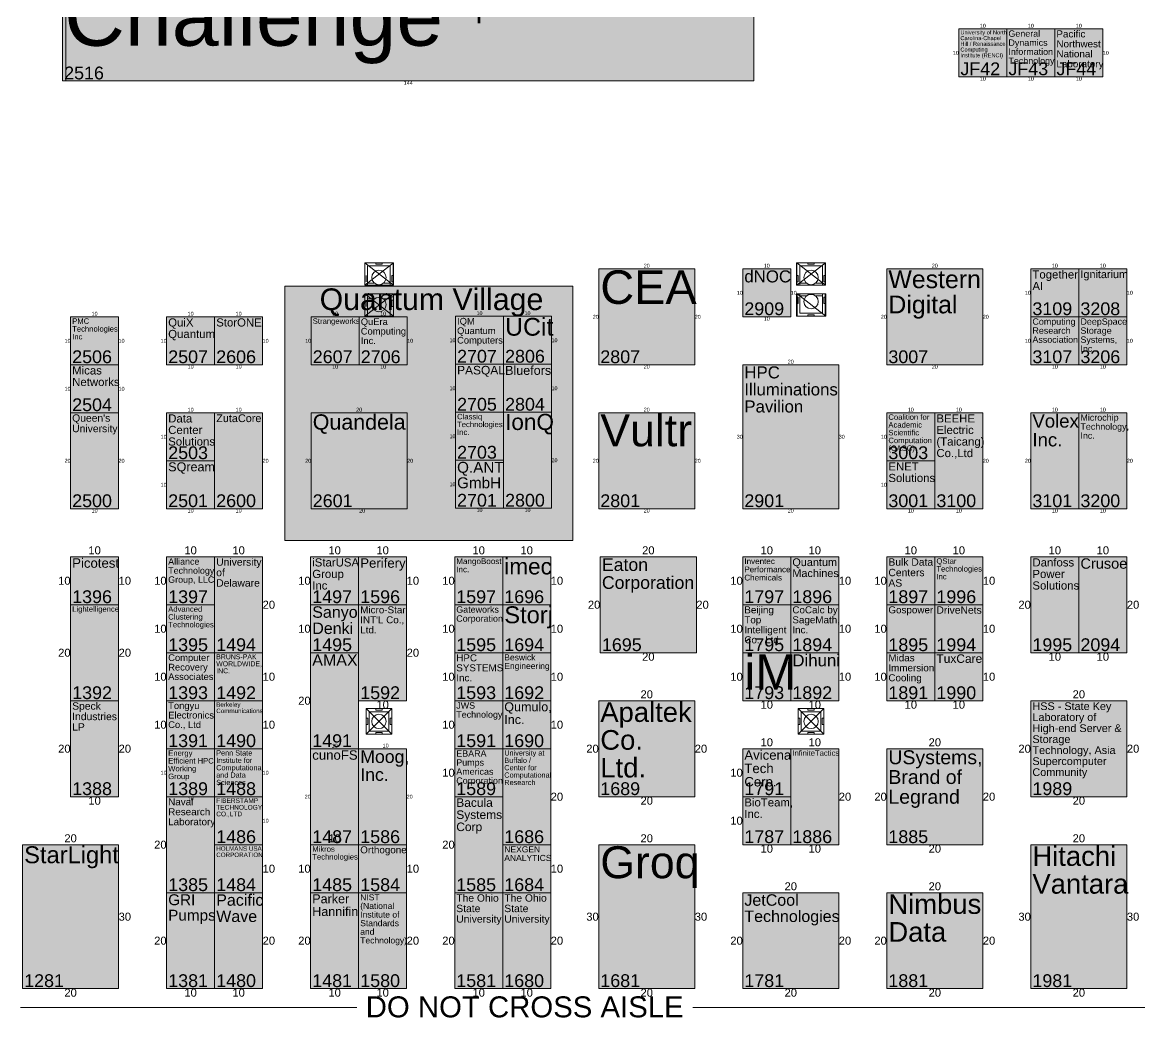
# Model space of a CAD drawing. Header units: inches. Extents: x 938 to 12482, y -17198 to -3672.
# Drawn here: x 6909 to 9701, y -10777 to -8288 of the extents above; entities that cross this region are included whole.
import ezdxf
from ezdxf.enums import TextEntityAlignment as Align

# ---------------------------------------------------------------- set-up
doc = ezdxf.new("R2010")
doc.units = ezdxf.units.IN
doc.header["$MEASUREMENT"] = 0
for name, color, linetype, true_color in [('Aisle do not cross', 7, 'Continuous', 0xffffff), ('Areas', 7, 'Continuous', 0xffffff), ('BOOTH_DIMENSION', 7, 'Continuous', 0x000000), ('BOOTH_NUMBER', 7, 'Continuous', 0x000000), ('BOOTHLAYER', 7, 'Continuous', 0x000000), ('Columns', 7, 'Continuous', 0xffffff), ('COMPANY_NAME', 7, 'Continuous', 0x000000), ('DRAWINGLAYER', 7, 'Continuous', 0xffffff), ('HIGHLIGHT_SCHEME', 7, 'Continuous', 0x000000)]:
    doc.layers.add(name, color=color, linetype=linetype, true_color=true_color)
doc.styles.add('Arial', font='Arial.ttf')

msp = doc.modelspace()

# ---------------------------------------------------------------- hatches: boundary and pattern name
at = {"layer": 'DRAWINGLAYER', "lineweight": 5, "true_color": 0x7ec471, "transparency": 33554687}
h = msp.add_hatch(color=83, dxfattribs=at)
h.dxf.hatch_style = 1
h.paths.add_polyline_path([(7564.2, -8948), (8284.2, -8948), (8284.2, -9584), (7564.2, -9584)])
h.dxf.unprotected_set("ltscale", 0)
at = {"layer": 'HIGHLIGHT_SCHEME', "true_color": 0x48beb7, "transparency": 33554687}
for points in [[(7009, -7979), (8737, -7979), (8737, -8435), (7009, -8435)], [(9249.1, -8304.5), (9369.1, -8304.5), (9369.1, -8424.5), (9249.1, -8424.5)], [(9369.1, -8304.5), (9489.1, -8304.5), (9489.1, -8424.5), (9369.1, -8424.5)], [(9489.1, -8304.5), (9609.1, -8304.5), (9609.1, -8424.5), (9489.1, -8424.5)], [(8349.1, -8904.5), (8589.1, -8904.5), (8589.1, -9144.5), (8349.1, -9144.5)], [(9069.1, -8904.5), (9309.1, -8904.5), (9309.1, -9144.5), (9069.1, -9144.5)], [(9429.1, -8904.5), (9429.1, -9024.5), (9549.1, -9024.5), (9549.1, -8904.5)], [(9549.1, -8904.5), (9549.1, -9024.5), (9669.1, -9024.5), (9669.1, -8904.5)], [(7029.1, -9024.5), (7149.1, -9024.5), (7149.1, -9144.5), (7029.1, -9144.5)], [(7269.1, -9024.5), (7269.1, -9144.5), (7389.1, -9144.5), (7389.1, -9024.5)], [(7389.1, -9024.5), (7389.1, -9144.5), (7509.1, -9144.5), (7509.1, -9024.5)], [(7630.4, -9024.5), (7750.4, -9024.5), (7750.4, -9144.5), (7630.4, -9144.5)], [(7750.4, -9024.5), (7870.4, -9024.5), (7870.4, -9144.5), (7750.4, -9144.5)], [(7991.1, -9023.3), (8111.1, -9023.3), (8111.1, -9143.3), (7991.1, -9143.3)], [(8111.1, -9023.3), (8231.1, -9023.3), (8231.1, -9143.3), (8111.1, -9143.3)], [(9429.1, -9024.5), (9429.1, -9144.5), (9549.1, -9144.5), (9549.1, -9024.5)], [(9549.1, -9024.5), (9549.1, -9144.5), (9669.1, -9144.5), (9669.1, -9024.5)], [(7029.1, -9144.5), (7149.1, -9144.5), (7149.1, -9264.5), (7029.1, -9264.5)], [(7991.1, -9143.3), (8111.1, -9143.3), (8111.1, -9263.3), (7991.1, -9263.3)], [(8111.1, -9143.3), (8231.1, -9143.3), (8231.1, -9263.3), (8111.1, -9263.3)], [(8709.1, -9144.5), (8949.1, -9144.5), (8949.1, -9504.5), (8709.1, -9504.5)], [(7029.1, -9264.5), (7149.1, -9264.5), (7149.1, -9504.5), (7029.1, -9504.5)], [(7269.1, -9264.5), (7269.1, -9384.5), (7389.1, -9384.5), (7389.1, -9264.5)], [(7389.1, -9264.5), (7509.1, -9264.5), (7509.1, -9504.5), (7389.1, -9504.5)], [(7630.4, -9264.5), (7870.4, -9264.5), (7870.4, -9504.5), (7630.4, -9504.5)], [(7991.1, -9263.3), (8111.1, -9263.3), (8111.1, -9383.3), (7991.1, -9383.3)], [(8111.1, -9263.3), (8231.1, -9263.3), (8231.1, -9503.3), (8111.1, -9503.3)], [(8349.1, -9264.5), (8589.1, -9264.5), (8589.1, -9504.5), (8349.1, -9504.5)], [(9069.1, -9264.5), (9189.1, -9264.5), (9189.1, -9384.5), (9069.1, -9384.5)], [(9189.1, -9264.5), (9309.1, -9264.5), (9309.1, -9504.5), (9189.1, -9504.5)], [(9429.1, -9264.5), (9429.1, -9504.5), (9549.1, -9504.5), (9549.1, -9264.5)], [(9549.1, -9264.5), (9669.1, -9264.5), (9669.1, -9504.5), (9549.1, -9504.5)], [(7269.1, -9384.5), (7269.1, -9504.5), (7389.1, -9504.5), (7389.1, -9384.5)], [(7991.1, -9383.3), (8111.1, -9383.3), (8111.1, -9503.3), (7991.1, -9503.3)], [(9069.1, -9384.5), (9189.1, -9384.5), (9189.1, -9504.5), (9069.1, -9504.5)], [(7029.1, -9624.5), (7149.1, -9624.5), (7149.1, -9744.5), (7029.1, -9744.5)], [(7269.1, -9624.5), (7389.1, -9624.5), (7389.1, -9744.5), (7269.1, -9744.5)], [(7389.1, -9624.5), (7509.1, -9624.5), (7509.1, -9864.5), (7389.1, -9864.5)], [(7629.1, -9624.5), (7749.1, -9624.5), (7749.1, -9744.5), (7629.1, -9744.5)], [(7749.1, -9624.5), (7869.1, -9624.5), (7869.1, -9744.5), (7749.1, -9744.5)], [(7989.1, -9624.5), (8109.1, -9624.5), (8109.1, -9744.5), (7989.1, -9744.5)], [(8109.1, -9624.5), (8229.1, -9624.5), (8229.1, -9744.5), (8109.1, -9744.5)], [(8353.1, -9624.5), (8593.1, -9624.5), (8593.1, -9864.5), (8353.1, -9864.5)], [(8709.1, -9624.5), (8829.1, -9624.5), (8829.1, -9744.5), (8709.1, -9744.5)], [(8829.1, -9624.5), (8949.1, -9624.5), (8949.1, -9744.5), (8829.1, -9744.5)], [(9069.1, -9624.5), (9189.1, -9624.5), (9189.1, -9744.5), (9069.1, -9744.5)], [(9189.1, -9624.5), (9309.1, -9624.5), (9309.1, -9744.5), (9189.1, -9744.5)], [(9429.1, -9624.5), (9429.1, -9864.5), (9549.1, -9864.5), (9549.1, -9624.5)], [(9549.1, -9624.5), (9549.1, -9864.5), (9669.1, -9864.5), (9669.1, -9624.5)], [(7029.1, -9744.5), (7149.1, -9744.5), (7149.1, -9984.5), (7029.1, -9984.5)], [(7269.1, -9744.5), (7389.1, -9744.5), (7389.1, -9864.5), (7269.1, -9864.5)], [(7629.1, -9744.5), (7749.1, -9744.5), (7749.1, -9864.5), (7629.1, -9864.5)], [(7749.1, -9744.5), (7869.1, -9744.5), (7869.1, -9984.5), (7749.1, -9984.5)], [(7989.1, -9744.5), (8109.1, -9744.5), (8109.1, -9864.5), (7989.1, -9864.5)], [(8109.1, -9744.5), (8229.1, -9744.5), (8229.1, -9864.5), (8109.1, -9864.5)], [(8709.1, -9744.5), (8829.1, -9744.5), (8829.1, -9864.5), (8709.1, -9864.5)], [(8829.1, -9744.5), (8949.1, -9744.5), (8949.1, -9864.5), (8829.1, -9864.5)], [(9069.1, -9744.5), (9189.1, -9744.5), (9189.1, -9864.5), (9069.1, -9864.5)], [(9189.1, -9744.5), (9309.1, -9744.5), (9309.1, -9864.5), (9189.1, -9864.5)], [(7269.1, -9864.5), (7389.1, -9864.5), (7389.1, -9984.5), (7269.1, -9984.5)], [(7389.1, -9864.5), (7509.1, -9864.5), (7509.1, -9984.5), (7389.1, -9984.5)], [(7629.1, -9864.5), (7749.1, -9864.5), (7749.1, -10104.5), (7629.1, -10104.5)], [(7989.1, -9864.5), (8109.1, -9864.5), (8109.1, -9984.5), (7989.1, -9984.5)], [(8109.1, -9864.5), (8229.1, -9864.5), (8229.1, -9984.5), (8109.1, -9984.5)], [(8709.1, -9864.5), (8829.1, -9864.5), (8829.1, -9984.5), (8709.1, -9984.5)], [(8829.1, -9864.5), (8949.1, -9864.5), (8949.1, -9984.5), (8829.1, -9984.5)], [(9069.1, -9864.5), (9189.1, -9864.5), (9189.1, -9984.5), (9069.1, -9984.5)], [(9189.1, -9864.5), (9309.1, -9864.5), (9309.1, -9984.5), (9189.1, -9984.5)], [(7029.1, -9984.5), (7149.1, -9984.5), (7149.1, -10224.5), (7029.1, -10224.5)], [(7269.1, -9984.5), (7389.1, -9984.5), (7389.1, -10104.5), (7269.1, -10104.5)], [(7389.1, -9984.5), (7509.1, -9984.5), (7509.1, -10104.5), (7389.1, -10104.5)], [(7989.1, -9984.5), (8109.1, -9984.5), (8109.1, -10104.5), (7989.1, -10104.5)], [(8109.1, -9984.5), (8229.1, -9984.5), (8229.1, -10104.5), (8109.1, -10104.5)], [(8349.1, -9984.5), (8589.1, -9984.5), (8589.1, -10224.5), (8349.1, -10224.5)], [(9429.1, -9984.5), (9669.1, -9984.5), (9669.1, -10224.5), (9429.1, -10224.5)], [(7269.1, -10104.5), (7389.1, -10104.5), (7389.1, -10224.5), (7269.1, -10224.5)], [(7389.1, -10104.5), (7509.1, -10104.5), (7509.1, -10224.5), (7389.1, -10224.5)], [(7629.1, -10104.5), (7749.1, -10104.5), (7749.1, -10344.5), (7629.1, -10344.5)], [(7749.1, -10104.5), (7869.1, -10104.5), (7869.1, -10344.5), (7749.1, -10344.5)], [(7989.1, -10104.5), (8109.1, -10104.5), (8109.1, -10224.5), (7989.1, -10224.5)], [(8109.1, -10104.5), (8229.1, -10104.5), (8229.1, -10344.5), (8109.1, -10344.5)], [(8709.1, -10104.5), (8829.1, -10104.5), (8829.1, -10224.5), (8709.1, -10224.5)], [(8829.1, -10104.5), (8949.1, -10104.5), (8949.1, -10344.5), (8829.1, -10344.5)], [(9069.1, -10104.5), (9069.1, -10344.5), (9309.1, -10344.5), (9309.1, -10104.5)], [(7269.1, -10224.5), (7389.1, -10224.5), (7389.1, -10464.5), (7269.1, -10464.5)], [(7389.1, -10224.5), (7509.1, -10224.5), (7509.1, -10344.5), (7389.1, -10344.5)], [(7989.1, -10224.5), (8109.1, -10224.5), (8109.1, -10464.5), (7989.1, -10464.5)], [(8709.1, -10224.5), (8829.1, -10224.5), (8829.1, -10344.5), (8709.1, -10344.5)], [(6909.1, -10344.5), (7149.1, -10344.5), (7149.1, -10704.5), (6909.1, -10704.5)], [(7389.1, -10344.5), (7509.1, -10344.5), (7509.1, -10464.5), (7389.1, -10464.5)], [(7629.1, -10344.5), (7749.1, -10344.5), (7749.1, -10464.5), (7629.1, -10464.5)], [(7749.1, -10344.5), (7869.1, -10344.5), (7869.1, -10464.5), (7749.1, -10464.5)], [(8109.1, -10344.5), (8229.1, -10344.5), (8229.1, -10464.5), (8109.1, -10464.5)], [(8349.1, -10344.5), (8589.1, -10344.5), (8589.1, -10704.5), (8349.1, -10704.5)], [(9429.1, -10344.5), (9669.1, -10344.5), (9669.1, -10704.5), (9429.1, -10704.5)], [(7269.1, -10464.5), (7389.1, -10464.5), (7389.1, -10704.5), (7269.1, -10704.5)], [(7389.1, -10464.5), (7509.1, -10464.5), (7509.1, -10704.5), (7389.1, -10704.5)], [(7629.1, -10464.5), (7749.1, -10464.5), (7749.1, -10704.5), (7629.1, -10704.5)], [(7749.1, -10464.5), (7869.1, -10464.5), (7869.1, -10704.5), (7749.1, -10704.5)], [(7989.1, -10464.5), (8109.1, -10464.5), (8109.1, -10704.5), (7989.1, -10704.5)], [(8109.1, -10464.5), (8229.1, -10464.5), (8229.1, -10704.5), (8109.1, -10704.5)], [(8709.1, -10464.5), (8949.1, -10464.5), (8949.1, -10704.5), (8709.1, -10704.5)], [(9069.1, -10464.5), (9069.1, -10704.5), (9309.1, -10704.5), (9309.1, -10464.5)]]:
    msp.add_hatch(color=123, dxfattribs=at).paths.add_polyline_path(points, flags=0)
at = {"layer": 'HIGHLIGHT_SCHEME', "true_color": 0xf9c981, "transparency": 33554687}
msp.add_hatch(color=31, dxfattribs=at).paths.add_polyline_path([(8709.1, -8904.5), (8829.1, -8904.5), (8829.1, -9024.5), (8709.1, -9024.5)], flags=0)

# ---------------------------------------------------------------- linework, layer by layer
at = {"layer": 'Aisle do not cross', "color": 1, "lineweight": 5, "transparency": 33554687}
for points in [[(6904.1, -10751.9), (7744.6, -10751.9)], [(8584.2, -10751.9), (10573.2, -10751.9)]]:
    msp.add_lwpolyline(points, dxfattribs=at).dxf.unprotected_set("ltscale", 0)
at = {"layer": 'Areas', "color": 30, "lineweight": 5, "transparency": 33554687}
msp.add_lwpolyline([(7017, -8435), (8737, -8435), (8737, -8017.7), (7017, -8017.7), (7017, -8435)], dxfattribs=at).dxf.unprotected_set("ltscale", 0)
at = {"layer": 'BOOTHLAYER', "color": 7, "lineweight": 5}
for points in [[(7009, -7979), (8737, -7979), (8737, -8435), (7009, -8435)], [(9249.1, -8304.5), (9369.1, -8304.5), (9369.1, -8424.5), (9249.1, -8424.5)], [(9369.1, -8304.5), (9489.1, -8304.5), (9489.1, -8424.5), (9369.1, -8424.5)], [(9489.1, -8304.5), (9609.1, -8304.5), (9609.1, -8424.5), (9489.1, -8424.5)], [(8349.1, -8904.5), (8589.1, -8904.5), (8589.1, -9144.5), (8349.1, -9144.5)], [(8709.1, -8904.5), (8829.1, -8904.5), (8829.1, -9024.5), (8709.1, -9024.5)], [(9069.1, -8904.5), (9309.1, -8904.5), (9309.1, -9144.5), (9069.1, -9144.5)], [(9429.1, -8904.5), (9429.1, -9024.5), (9549.1, -9024.5), (9549.1, -8904.5)], [(9549.1, -8904.5), (9549.1, -9024.5), (9669.1, -9024.5), (9669.1, -8904.5)], [(7029.1, -9024.5), (7149.1, -9024.5), (7149.1, -9144.5), (7029.1, -9144.5)], [(7269.1, -9024.5), (7269.1, -9144.5), (7389.1, -9144.5), (7389.1, -9024.5)], [(7389.1, -9024.5), (7389.1, -9144.5), (7509.1, -9144.5), (7509.1, -9024.5)], [(7630.4, -9024.5), (7750.4, -9024.5), (7750.4, -9144.5), (7630.4, -9144.5)], [(7750.4, -9024.5), (7870.4, -9024.5), (7870.4, -9144.5), (7750.4, -9144.5)], [(7991.1, -9023.3), (8111.1, -9023.3), (8111.1, -9143.3), (7991.1, -9143.3)], [(8111.1, -9023.3), (8231.1, -9023.3), (8231.1, -9143.3), (8111.1, -9143.3)], [(9429.1, -9024.5), (9429.1, -9144.5), (9549.1, -9144.5), (9549.1, -9024.5)], [(9549.1, -9024.5), (9549.1, -9144.5), (9669.1, -9144.5), (9669.1, -9024.5)], [(7029.1, -9144.5), (7149.1, -9144.5), (7149.1, -9264.5), (7029.1, -9264.5)], [(7991.1, -9143.3), (8111.1, -9143.3), (8111.1, -9263.3), (7991.1, -9263.3)], [(8111.1, -9143.3), (8231.1, -9143.3), (8231.1, -9263.3), (8111.1, -9263.3)], [(8709.1, -9144.5), (8949.1, -9144.5), (8949.1, -9504.5), (8709.1, -9504.5)], [(7029.1, -9264.5), (7149.1, -9264.5), (7149.1, -9504.5), (7029.1, -9504.5)], [(7269.1, -9264.5), (7269.1, -9384.5), (7389.1, -9384.5), (7389.1, -9264.5)], [(7389.1, -9264.5), (7509.1, -9264.5), (7509.1, -9504.5), (7389.1, -9504.5)], [(7630.4, -9264.5), (7870.4, -9264.5), (7870.4, -9504.5), (7630.4, -9504.5)], [(7991.1, -9263.3), (8111.1, -9263.3), (8111.1, -9383.3), (7991.1, -9383.3)], [(8111.1, -9263.3), (8231.1, -9263.3), (8231.1, -9503.3), (8111.1, -9503.3)], [(8349.1, -9264.5), (8589.1, -9264.5), (8589.1, -9504.5), (8349.1, -9504.5)], [(9069.1, -9264.5), (9189.1, -9264.5), (9189.1, -9384.5), (9069.1, -9384.5)], [(9189.1, -9264.5), (9309.1, -9264.5), (9309.1, -9504.5), (9189.1, -9504.5)], [(9429.1, -9264.5), (9429.1, -9504.5), (9549.1, -9504.5), (9549.1, -9264.5)], [(9549.1, -9264.5), (9669.1, -9264.5), (9669.1, -9504.5), (9549.1, -9504.5)], [(7269.1, -9384.5), (7269.1, -9504.5), (7389.1, -9504.5), (7389.1, -9384.5)], [(7991.1, -9383.3), (8111.1, -9383.3), (8111.1, -9503.3), (7991.1, -9503.3)], [(9069.1, -9384.5), (9189.1, -9384.5), (9189.1, -9504.5), (9069.1, -9504.5)], [(7029.1, -9624.5), (7149.1, -9624.5), (7149.1, -9744.5), (7029.1, -9744.5)], [(7269.1, -9624.5), (7389.1, -9624.5), (7389.1, -9744.5), (7269.1, -9744.5)], [(7389.1, -9624.5), (7509.1, -9624.5), (7509.1, -9864.5), (7389.1, -9864.5)], [(7629.1, -9624.5), (7749.1, -9624.5), (7749.1, -9744.5), (7629.1, -9744.5)], [(7749.1, -9624.5), (7869.1, -9624.5), (7869.1, -9744.5), (7749.1, -9744.5)], [(7989.1, -9624.5), (8109.1, -9624.5), (8109.1, -9744.5), (7989.1, -9744.5)], [(8109.1, -9624.5), (8229.1, -9624.5), (8229.1, -9744.5), (8109.1, -9744.5)], [(8353.1, -9624.5), (8593.1, -9624.5), (8593.1, -9864.5), (8353.1, -9864.5)], [(8709.1, -9624.5), (8829.1, -9624.5), (8829.1, -9744.5), (8709.1, -9744.5)], [(8829.1, -9624.5), (8949.1, -9624.5), (8949.1, -9744.5), (8829.1, -9744.5)], [(9069.1, -9624.5), (9189.1, -9624.5), (9189.1, -9744.5), (9069.1, -9744.5)], [(9189.1, -9624.5), (9309.1, -9624.5), (9309.1, -9744.5), (9189.1, -9744.5)], [(9429.1, -9624.5), (9429.1, -9864.5), (9549.1, -9864.5), (9549.1, -9624.5)], [(9549.1, -9624.5), (9549.1, -9864.5), (9669.1, -9864.5), (9669.1, -9624.5)], [(7029.1, -9744.5), (7149.1, -9744.5), (7149.1, -9984.5), (7029.1, -9984.5)], [(7269.1, -9744.5), (7389.1, -9744.5), (7389.1, -9864.5), (7269.1, -9864.5)], [(7629.1, -9744.5), (7749.1, -9744.5), (7749.1, -9864.5), (7629.1, -9864.5)], [(7749.1, -9744.5), (7869.1, -9744.5), (7869.1, -9984.5), (7749.1, -9984.5)], [(7989.1, -9744.5), (8109.1, -9744.5), (8109.1, -9864.5), (7989.1, -9864.5)], [(8109.1, -9744.5), (8229.1, -9744.5), (8229.1, -9864.5), (8109.1, -9864.5)], [(8709.1, -9744.5), (8829.1, -9744.5), (8829.1, -9864.5), (8709.1, -9864.5)], [(8829.1, -9744.5), (8949.1, -9744.5), (8949.1, -9864.5), (8829.1, -9864.5)], [(9069.1, -9744.5), (9189.1, -9744.5), (9189.1, -9864.5), (9069.1, -9864.5)], [(9189.1, -9744.5), (9309.1, -9744.5), (9309.1, -9864.5), (9189.1, -9864.5)], [(7269.1, -9864.5), (7389.1, -9864.5), (7389.1, -9984.5), (7269.1, -9984.5)], [(7389.1, -9864.5), (7509.1, -9864.5), (7509.1, -9984.5), (7389.1, -9984.5)], [(7629.1, -9864.5), (7749.1, -9864.5), (7749.1, -10104.5), (7629.1, -10104.5)], [(7989.1, -9864.5), (8109.1, -9864.5), (8109.1, -9984.5), (7989.1, -9984.5)], [(8109.1, -9864.5), (8229.1, -9864.5), (8229.1, -9984.5), (8109.1, -9984.5)], [(8709.1, -9864.5), (8829.1, -9864.5), (8829.1, -9984.5), (8709.1, -9984.5)], [(8829.1, -9864.5), (8949.1, -9864.5), (8949.1, -9984.5), (8829.1, -9984.5)], [(9069.1, -9864.5), (9189.1, -9864.5), (9189.1, -9984.5), (9069.1, -9984.5)], [(9189.1, -9864.5), (9309.1, -9864.5), (9309.1, -9984.5), (9189.1, -9984.5)], [(7029.1, -9984.5), (7149.1, -9984.5), (7149.1, -10224.5), (7029.1, -10224.5)], [(7269.1, -9984.5), (7389.1, -9984.5), (7389.1, -10104.5), (7269.1, -10104.5)], [(7389.1, -9984.5), (7509.1, -9984.5), (7509.1, -10104.5), (7389.1, -10104.5)], [(7989.1, -9984.5), (8109.1, -9984.5), (8109.1, -10104.5), (7989.1, -10104.5)], [(8109.1, -9984.5), (8229.1, -9984.5), (8229.1, -10104.5), (8109.1, -10104.5)], [(8349.1, -9984.5), (8589.1, -9984.5), (8589.1, -10224.5), (8349.1, -10224.5)], [(9429.1, -9984.5), (9669.1, -9984.5), (9669.1, -10224.5), (9429.1, -10224.5)], [(7269.1, -10104.5), (7389.1, -10104.5), (7389.1, -10224.5), (7269.1, -10224.5)], [(7389.1, -10104.5), (7509.1, -10104.5), (7509.1, -10224.5), (7389.1, -10224.5)], [(7629.1, -10104.5), (7749.1, -10104.5), (7749.1, -10344.5), (7629.1, -10344.5)], [(7749.1, -10104.5), (7869.1, -10104.5), (7869.1, -10344.5), (7749.1, -10344.5)], [(7989.1, -10104.5), (8109.1, -10104.5), (8109.1, -10224.5), (7989.1, -10224.5)], [(8109.1, -10104.5), (8229.1, -10104.5), (8229.1, -10344.5), (8109.1, -10344.5)], [(8709.1, -10104.5), (8829.1, -10104.5), (8829.1, -10224.5), (8709.1, -10224.5)], [(8829.1, -10104.5), (8949.1, -10104.5), (8949.1, -10344.5), (8829.1, -10344.5)], [(9069.1, -10104.5), (9069.1, -10344.5), (9309.1, -10344.5), (9309.1, -10104.5)], [(7269.1, -10224.5), (7389.1, -10224.5), (7389.1, -10464.5), (7269.1, -10464.5)], [(7389.1, -10224.5), (7509.1, -10224.5), (7509.1, -10344.5), (7389.1, -10344.5)], [(7989.1, -10224.5), (8109.1, -10224.5), (8109.1, -10464.5), (7989.1, -10464.5)], [(8709.1, -10224.5), (8829.1, -10224.5), (8829.1, -10344.5), (8709.1, -10344.5)], [(6909.1, -10344.5), (7149.1, -10344.5), (7149.1, -10704.5), (6909.1, -10704.5)], [(7389.1, -10344.5), (7509.1, -10344.5), (7509.1, -10464.5), (7389.1, -10464.5)], [(7629.1, -10344.5), (7749.1, -10344.5), (7749.1, -10464.5), (7629.1, -10464.5)], [(7749.1, -10344.5), (7869.1, -10344.5), (7869.1, -10464.5), (7749.1, -10464.5)], [(8109.1, -10344.5), (8229.1, -10344.5), (8229.1, -10464.5), (8109.1, -10464.5)], [(8349.1, -10344.5), (8589.1, -10344.5), (8589.1, -10704.5), (8349.1, -10704.5)], [(9429.1, -10344.5), (9669.1, -10344.5), (9669.1, -10704.5), (9429.1, -10704.5)], [(7269.1, -10464.5), (7389.1, -10464.5), (7389.1, -10704.5), (7269.1, -10704.5)], [(7389.1, -10464.5), (7509.1, -10464.5), (7509.1, -10704.5), (7389.1, -10704.5)], [(7629.1, -10464.5), (7749.1, -10464.5), (7749.1, -10704.5), (7629.1, -10704.5)], [(7749.1, -10464.5), (7869.1, -10464.5), (7869.1, -10704.5), (7749.1, -10704.5)], [(7989.1, -10464.5), (8109.1, -10464.5), (8109.1, -10704.5), (7989.1, -10704.5)], [(8109.1, -10464.5), (8229.1, -10464.5), (8229.1, -10704.5), (8109.1, -10704.5)], [(8709.1, -10464.5), (8949.1, -10464.5), (8949.1, -10704.5), (8709.1, -10704.5)], [(9069.1, -10464.5), (9069.1, -10704.5), (9309.1, -10704.5), (9309.1, -10464.5)]]:
    msp.add_lwpolyline(points, close=True, dxfattribs=at)
at = {"layer": 'Columns', "color": 6, "lineweight": 5, "transparency": 33554687}
for points in [[(7764.3, -8889.4), (7764.3, -8945.4), (7836.3, -8945.4), (7836.3, -8889.4), (7764.3, -8889.4)], [(7764.3, -8945.4), (7836.3, -8889.4)], [(7764.3, -8889.4), (7836.3, -8945.4)], [(7835.3, -8945.4), (7835.3, -8889.9), (7764.3, -8889.9)], [(7828.2, -8945.4), (7828.2, -8897.1), (7771.4, -8897.1), (7771.4, -8945.4)], [(7791.8, -8889.4), (7791.8, -8893.4), (7807.8, -8893.4), (7807.8, -8889.4)], [(7835.8, -8945.4), (7835.8, -8889.4)], [(8908.2, -8945.4), (8908.2, -8897.1), (8851.4, -8897.1), (8851.4, -8945.4), (8843.8, -8945.4), (8843.8, -8889.4), (8915.8, -8889.4), (8915.8, -8945.4), (8908.2, -8945.4)], [(8844, -8889.7), (8844, -8945.7), (8916, -8945.7), (8916, -8889.7), (8844, -8889.7)], [(8844, -8945.7), (8916, -8889.7)], [(8844, -8889.7), (8916, -8945.7)], [(8844.3, -8945.4), (8844.3, -8889.9), (8915.3, -8889.9), (8915.3, -8945.4)], [(8871.8, -8889.4), (8871.8, -8893.4), (8887.8, -8893.4), (8887.8, -8889.4)], [(7767.8, -8937.4), (7767.8, -8921.4)], [(7835.8, -8937.4), (7831.8, -8937.4), (7831.8, -8921.4), (7835.8, -8921.4)], [(8843.8, -8937.4), (8847.8, -8937.4), (8847.8, -8921.4), (8843.8, -8921.4)], [(8915.8, -8937.4), (8911.8, -8937.4), (8911.8, -8921.4), (8915.8, -8921.4)], [(7787.4, -8940.8), (7772.4, -8940.8)], [(7812.5, -8940.8), (7827.2, -8940.8)], [(8867.4, -8940.8), (8852.4, -8940.8)], [(8892.5, -8940.8), (8907.2, -8940.8)], [(7764.3, -8967.4), (7764.3, -9023.4), (7836.3, -9023.4), (7836.3, -8967.4), (7764.3, -8967.4)], [(7764.3, -9023.4), (7836.3, -8967.4)], [(7764.3, -8967.4), (7836.3, -9023.4)], [(7767.8, -8983.1), (7767.8, -8999.1)], [(7771.4, -8975.1), (7771.4, -9023.4)], [(7787.4, -8979.7), (7772.4, -8979.7)], [(7812.5, -8979.7), (7827.2, -8979.7)], [(7835.8, -8983.1), (7831.8, -8983.1), (7831.8, -8999.1), (7835.8, -8999.1), (7835.8, -8975.1), (7828.2, -8975.1), (7828.2, -9023.4)], [(8843.8, -9023.4), (8843.8, -8967.4), (8851.4, -8967.4), (8851.4, -9015.8), (8908.2, -9015.8), (8908.2, -8967.4), (8915.8, -8967.4), (8915.8, -9023.4), (8843.8, -9023.4)], [(8843.8, -8975.4), (8847.8, -8975.4), (8847.8, -8991.4), (8843.8, -8991.4)], [(8916.8, -9022.9), (8844.3, -9022.9), (8844.3, -8967.4)], [(8844.8, -8966.9), (8916.8, -9022.9), (8916.8, -8966.9), (8844.8, -8966.9), (8844.8, -9022.9)], [(8867.4, -8972.1), (8852.4, -8972.1)], [(8892.5, -8972.1), (8907.2, -8972.1)], [(8915.8, -8975.4), (8911.8, -8975.4), (8911.8, -8991.4), (8915.8, -8991.4)], [(8915.3, -9022.9), (8915.3, -8967.4)], [(8871.8, -9023.4), (8871.8, -9019.4), (8887.8, -9019.4), (8887.8, -9023.4)], [(7767.8, -10004.4), (7831.8, -10068.4), (7831.8, -10004.4), (7767.8, -10068.4)], [(7831.9, -10004.4), (7767.8, -10004.4), (7767.8, -10068.4), (7831.9, -10068.4), (7831.9, -10004.4)], [(7767.9, -10004.4), (7767.9, -10068.4)], [(7775.5, -10060.8), (7775.5, -10012.1), (7824.2, -10012.1), (7824.2, -10060.8), (7775.5, -10060.8)], [(7807.9, -10004.4), (7807.9, -10008.4), (7791.9, -10008.4), (7791.9, -10004.4)], [(8847.8, -10004.4), (8911.8, -10068.4), (8911.8, -10004.4), (8847.8, -10068.4)], [(8911.9, -10004.4), (8847.8, -10004.4), (8847.8, -10068.4), (8911.9, -10068.4), (8911.9, -10004.4)], [(8847.9, -10004.4), (8847.9, -10068.4)], [(8904.2, -10060.8), (8855.5, -10060.8), (8855.5, -10012.1), (8904.2, -10012.1), (8904.2, -10060.8)], [(8887.9, -10004.4), (8887.9, -10008.4), (8871.9, -10008.4), (8871.9, -10004.4)], [(7767.9, -10044.4), (7771.9, -10044.4), (7771.9, -10028.4), (7767.9, -10028.4)], [(7831.9, -10028.4), (7827.9, -10028.4), (7827.9, -10044.4), (7831.9, -10044.4)], [(8847.9, -10044.4), (8851.9, -10044.4), (8851.9, -10028.4), (8847.9, -10028.4)], [(8911.9, -10044.4), (8907.9, -10044.4), (8907.9, -10028.4), (8911.9, -10028.4)], [(7807.9, -10068.4), (7807.9, -10064.4), (7791.9, -10064.4), (7791.9, -10068.4)], [(8887.9, -10068.4), (8887.9, -10064.4), (8871.9, -10064.4), (8871.9, -10068.4)]]:
    msp.add_lwpolyline(points, dxfattribs=at).dxf.unprotected_set("ltscale", 0)
for centre in [(7799.8, -8926.4), (8879.8, -8926.4), (7799.8, -8994.1), (8879.8, -8986.5), (7799.8, -10036.4), (8879.8, -10036.4)]:
    msp.add_circle(centre, 18, dxfattribs=at).dxf.unprotected_set("ltscale", 0)
at = {"layer": 'DRAWINGLAYER', "color": 18, "lineweight": 5, "true_color": 0x000000, "transparency": 33554687}
msp.add_lwpolyline([(7564.2, -8948), (8284.2, -8948), (8284.2, -9584), (7564.2, -9584)], close=True, dxfattribs=at).dxf.unprotected_set("ltscale", 0)

# ---------------------------------------------------------------- texts
at = {"layer": 'Aisle do not cross', "color": 1, "style": 'Arial'}
msp.add_text('DO NOT CROSS AISLE', height=52.5, rotation=360, dxfattribs=at).set_placement((8164.1, -10750), align=Align.MIDDLE_CENTER)
at = {"layer": 'Areas', "color": 30, "style": 'Arial'}
msp.add_text('Student Cluster Competition', height=54, rotation=360, dxfattribs=at).set_placement((7813, -8247.6), align=Align.MIDDLE_CENTER)
at = {"layer": 'BOOTH_DIMENSION', "color": 8, "style": 'Arial'}
for s, height, p in [('10', 9.6, (9309.1, -8304.5)), ('10', 9.6, (9429.1, -8304.5)), ('10', 9.6, (9549.1, -8304.5)), ('20', 9.6, (8469.1, -8904.5)), ('10', 9.6, (8769.1, -8904.5)), ('20', 9.6, (9189.1, -8904.5)), ('10', 9.6, (9489.1, -8904.5)), ('10', 9.6, (9609.1, -8904.5)), ('10', 9.6, (7089.1, -9024.5)), ('10', 9.6, (7329.1, -9024.5)), ('10', 9.6, (7449.1, -9024.5)), ('10', 9.6, (7690.4, -9024.5)), ('10', 9.6, (7810.4, -9024.5)), ('10', 9.6, (8051.1, -9023.3)), ('10', 9.6, (8171.1, -9023.3)), ('20', 9.6, (8829.1, -9144.5)), ('10', 9.6, (7329.1, -9264.5)), ('10', 9.6, (7449.1, -9264.5)), ('20', 9.6, (7750.4, -9264.5)), ('20', 9.6, (8469.1, -9264.5)), ('10', 9.6, (9129.1, -9264.5)), ('10', 9.6, (9249.1, -9264.5)), ('10', 9.6, (9489.1, -9264.5)), ('10', 9.6, (9609.1, -9264.5)), ('10', 20, (7089.1, -9624.5)), ('10', 20, (7329.1, -9624.5)), ('10', 20, (7449.1, -9624.5)), ('10', 20, (7689.1, -9624.5)), ('10', 20, (7809.1, -9624.5)), ('10', 20, (8049.1, -9624.5)), ('10', 20, (8169.1, -9624.5)), ('20', 20, (8473.1, -9624.5)), ('10', 20, (8769.1, -9624.5)), ('10', 20, (8889.1, -9624.5)), ('10', 20, (9129.1, -9624.5)), ('10', 20, (9249.1, -9624.5)), ('10', 20, (9489.1, -9624.5)), ('10', 20, (9609.1, -9624.5)), ('20', 20, (8469.1, -9984.5)), ('20', 20, (9549.1, -9984.5)), ('10', 20, (8769.1, -10104.5)), ('10', 20, (8889.1, -10104.5)), ('20', 20, (9189.1, -10104.5)), ('10', 9.6, (7689.1, -10104.5)), ('20', 20, (7029.1, -10344.5)), ('10', 20, (7689.1, -10344.5)), ('20', 20, (8469.1, -10344.5)), ('20', 20, (9549.1, -10344.5)), ('20', 20, (8829.1, -10464.5)), ('20', 20, (9189.1, -10464.5))]:
    msp.add_text(s, height=height, dxfattribs=at).set_placement(p, align=Align.BOTTOM_CENTER)
for s, height, p in [('10', 9.6, (9249.1, -8364.5)), ('10', 9.6, (8709.1, -8964.5)), ('10', 9.6, (9429.1, -8964.5)), ('20', 9.6, (8349.1, -9024.5)), ('20', 9.6, (9069.1, -9024.5)), ('10', 9.6, (7029.1, -9084.5)), ('10', 9.6, (7269.1, -9084.5)), ('10', 9.6, (7630.4, -9084.5)), ('10', 9.6, (7991.1, -9083.3)), ('10', 9.6, (9429.1, -9084.5)), ('10', 9.6, (7029.1, -9204.5)), ('10', 9.6, (7991.1, -9203.3)), ('10', 9.6, (7269.1, -9324.5)), ('10', 9.6, (7991.1, -9323.3)), ('30', 9.6, (8709.1, -9324.5)), ('10', 9.6, (9069.1, -9324.5)), ('20', 9.6, (7029.1, -9384.5)), ('20', 9.6, (7630.4, -9384.5)), ('20', 9.6, (8349.1, -9384.5)), ('20', 9.6, (9429.1, -9384.5)), ('10', 9.6, (7991.1, -9443.3)), ('10', 9.6, (7269.1, -9444.5)), ('10', 9.6, (9069.1, -9444.5)), ('10', 20, (7029.1, -9684.5)), ('10', 20, (7269.1, -9684.5)), ('10', 20, (7629.1, -9684.5)), ('10', 20, (7989.1, -9684.5)), ('10', 20, (8709.1, -9684.5)), ('10', 20, (9069.1, -9684.5)), ('20', 20, (8353.1, -9744.5)), ('20', 20, (9429.1, -9744.5)), ('10', 20, (7269.1, -9804.5)), ('10', 20, (7629.1, -9804.5)), ('10', 20, (7989.1, -9804.5)), ('10', 20, (8709.1, -9804.5)), ('10', 20, (9069.1, -9804.5)), ('20', 20, (7029.1, -9864.5)), ('10', 20, (7269.1, -9924.5)), ('10', 20, (7989.1, -9924.5)), ('10', 20, (8709.1, -9924.5)), ('10', 20, (9069.1, -9924.5)), ('20', 20, (7629.1, -9984.5)), ('10', 20, (7269.1, -10044.5)), ('10', 20, (7989.1, -10044.5)), ('20', 20, (7029.1, -10104.5)), ('20', 20, (8349.1, -10104.5)), ('20', 20, (9429.1, -10104.5)), ('10', 9.6, (7269.1, -10164.5)), ('10', 20, (7989.1, -10164.5)), ('10', 20, (8709.1, -10164.5)), ('20', 9.6, (7629.1, -10224.5)), ('20', 20, (9069.1, -10224.5)), ('10', 20, (8709.1, -10284.5)), ('20', 20, (7269.1, -10344.5)), ('20', 20, (7989.1, -10344.5)), ('10', 20, (7629.1, -10404.5)), ('30', 20, (8349.1, -10524.5)), ('30', 20, (9429.1, -10524.5)), ('20', 20, (7269.1, -10584.5)), ('20', 20, (7629.1, -10584.5)), ('20', 20, (7989.1, -10584.5)), ('20', 20, (8709.1, -10584.5)), ('20', 20, (9069.1, -10584.5))]:
    msp.add_text(s, height=height, dxfattribs=at).set_placement(p, align=Align.MIDDLE_RIGHT)
for s, height, p in [('10', 9.6, (9609.1, -8364.5)), ('10', 9.6, (8829.1, -8964.5)), ('10', 9.6, (9669.1, -8964.5)), ('20', 9.6, (8589.1, -9024.5)), ('20', 9.6, (9309.1, -9024.5)), ('10', 9.6, (7149.1, -9084.5)), ('10', 9.6, (7509.1, -9084.5)), ('10', 9.6, (7870.4, -9084.5)), ('10', 9.6, (8231.1, -9083.3)), ('10', 9.6, (9669.1, -9084.5)), ('10', 9.6, (7149.1, -9204.5)), ('10', 9.6, (8231.1, -9203.3)), ('30', 9.6, (8949.1, -9324.5)), ('20', 9.6, (7149.1, -9384.5)), ('20', 9.6, (7509.1, -9384.5)), ('20', 9.6, (7870.4, -9384.5)), ('20', 9.6, (8231.1, -9383.3)), ('20', 9.6, (8589.1, -9384.5)), ('20', 9.6, (9309.1, -9384.5)), ('20', 9.6, (9669.1, -9384.5)), ('10', 20, (7149.1, -9684.5)), ('10', 20, (7869.1, -9684.5)), ('10', 20, (8229.1, -9684.5)), ('10', 20, (8949.1, -9684.5)), ('10', 20, (9309.1, -9684.5)), ('20', 20, (7509.1, -9744.5)), ('20', 20, (8593.1, -9744.5)), ('20', 20, (9669.1, -9744.5)), ('10', 20, (8229.1, -9804.5)), ('10', 20, (8949.1, -9804.5)), ('10', 20, (9309.1, -9804.5)), ('20', 20, (7149.1, -9864.5)), ('20', 20, (7869.1, -9864.5)), ('10', 20, (7509.1, -9924.5)), ('10', 20, (8229.1, -9924.5)), ('10', 20, (8949.1, -9924.5)), ('10', 20, (9309.1, -9924.5)), ('10', 20, (7509.1, -10044.5)), ('10', 20, (8229.1, -10044.5)), ('20', 20, (7149.1, -10104.5)), ('20', 20, (8589.1, -10104.5)), ('20', 20, (9669.1, -10104.5)), ('10', 9.6, (7509.1, -10164.5)), ('20', 9.6, (7869.1, -10224.5)), ('20', 20, (8229.1, -10224.5)), ('20', 20, (8949.1, -10224.5)), ('20', 20, (9309.1, -10224.5)), ('10', 9.6, (7509.1, -10284.5)), ('10', 20, (7509.1, -10404.5)), ('10', 20, (7869.1, -10404.5)), ('10', 20, (8229.1, -10404.5)), ('30', 20, (7149.1, -10524.5)), ('30', 20, (8589.1, -10524.5)), ('30', 20, (9669.1, -10524.5)), ('20', 20, (7509.1, -10584.5)), ('20', 20, (7869.1, -10584.5)), ('20', 20, (8229.1, -10584.5)), ('20', 20, (8949.1, -10584.5)), ('20', 20, (9309.1, -10584.5))]:
    msp.add_text(s, height=height, dxfattribs=at).set_placement(p, align=Align.MIDDLE_LEFT)
for s, height, p in [('10', 9.6, (9309.1, -8424.5)), ('10', 9.6, (9429.1, -8424.5)), ('10', 9.6, (9549.1, -8424.5)), ('144', 9.6, (7873, -8435)), ('10', 9.6, (8769.1, -9024.5)), ('10', 9.6, (7329.1, -9144.5)), ('10', 9.6, (7449.1, -9144.5)), ('10', 9.6, (7690.4, -9144.5)), ('10', 9.6, (7810.4, -9144.5)), ('20', 9.6, (8469.1, -9144.5)), ('20', 9.6, (9189.1, -9144.5)), ('10', 9.6, (9489.1, -9144.5)), ('10', 9.6, (9609.1, -9144.5)), ('10', 9.6, (7089.1, -9504.5)), ('10', 9.6, (7329.1, -9504.5)), ('10', 9.6, (7449.1, -9504.5)), ('10', 9.6, (8051.1, -9503.3)), ('10', 9.6, (8171.1, -9503.3)), ('20', 9.6, (8469.1, -9504.5)), ('20', 9.6, (8829.1, -9504.5)), ('10', 9.6, (9129.1, -9504.5)), ('10', 9.6, (9249.1, -9504.5)), ('10', 9.6, (9489.1, -9504.5)), ('10', 9.6, (9609.1, -9504.5)), ('20', 20, (8473.1, -9864.5)), ('10', 20, (9489.1, -9864.5)), ('10', 20, (9609.1, -9864.5)), ('10', 20, (7809.1, -9984.5)), ('10', 20, (8769.1, -9984.5)), ('10', 20, (8889.1, -9984.5)), ('10', 20, (9129.1, -9984.5)), ('10', 20, (9249.1, -9984.5)), ('10', 20, (7089.1, -10224.5)), ('10', 9.6, (7329.1, -10224.5)), ('20', 20, (8469.1, -10224.5)), ('20', 20, (9549.1, -10224.5)), ('10', 20, (8769.1, -10344.5)), ('10', 20, (8889.1, -10344.5)), ('20', 20, (9189.1, -10344.5)), ('20', 20, (7029.1, -10704.5)), ('10', 20, (7329.1, -10704.5)), ('10', 20, (7449.1, -10704.5)), ('10', 20, (7689.1, -10704.5)), ('10', 20, (7809.1, -10704.5)), ('10', 20, (8049.1, -10704.5)), ('10', 20, (8169.1, -10704.5)), ('20', 20, (8469.1, -10704.5)), ('20', 20, (8829.1, -10704.5)), ('20', 20, (9189.1, -10704.5)), ('20', 20, (9549.1, -10704.5))]:
    msp.add_text(s, height=height, dxfattribs=at).set_placement(p, align=Align.TOP_CENTER)
msp.add_text('20', height=9.6, dxfattribs=at).set_placement((7750.4, -9504.5), align=Align.TOP_LEFT)
msp.add_text('10', height=9.6, dxfattribs=at).set_placement((7809.1, -10104.5), align=Align.BOTTOM_LEFT)
at = {"layer": 'BOOTH_NUMBER', "color": 18, "true_color": 0x000000, "style": 'Arial'}
for s, p in [('2516', (7013, -8431)), ('JF42', (9253.1, -8420.5)), ('JF43', (9373.1, -8420.5)), ('JF44', (9493.1, -8420.5)), ('2909', (8713.1, -9020.5)), ('3109', (9433.1, -9020.5)), ('3208', (9553.1, -9020.5)), ('2506', (7033.1, -9140.5)), ('2507', (7273.1, -9140.5)), ('2606', (7393.1, -9140.5)), ('2607', (7634.4, -9140.5)), ('2706', (7754.4, -9140.5)), ('2707', (7995.1, -9139.3)), ('2806', (8115.1, -9139.3)), ('2807', (8353.1, -9140.5)), ('3007', (9073.1, -9140.5)), ('3107', (9433.1, -9140.5)), ('3206', (9553.1, -9140.5)), ('2504', (7033.1, -9260.5)), ('2705', (7995.1, -9259.3)), ('2804', (8115.1, -9259.3)), ('2503', (7273.1, -9380.5)), ('2703', (7995.1, -9379.3)), ('3003', (9073.1, -9380.5)), ('2500', (7033.1, -9500.5)), ('2501', (7273.1, -9500.5)), ('2600', (7393.1, -9500.5)), ('2601', (7634.4, -9500.5)), ('2701', (7995.1, -9499.3)), ('2800', (8115.1, -9499.3)), ('2801', (8353.1, -9500.5)), ('2901', (8713.1, -9500.5)), ('3001', (9073.1, -9500.5)), ('3100', (9193.1, -9500.5)), ('3101', (9433.1, -9500.5)), ('3200', (9553.1, -9500.5)), ('1396', (7033.1, -9740.5)), ('1397', (7273.1, -9740.5)), ('1497', (7633.1, -9740.5)), ('1596', (7753.1, -9740.5)), ('1597', (7993.1, -9740.5)), ('1696', (8113.1, -9740.5)), ('1797', (8713.1, -9740.5)), ('1896', (8833.1, -9740.5)), ('1897', (9073.1, -9740.5)), ('1996', (9193.1, -9740.5)), ('1395', (7273.1, -9860.5)), ('1494', (7393.1, -9860.5)), ('1495', (7633.1, -9860.5)), ('1595', (7993.1, -9860.5)), ('1694', (8113.1, -9860.5)), ('1695', (8357.1, -9860.5)), ('1795', (8713.1, -9860.5)), ('1894', (8833.1, -9860.5)), ('1895', (9073.1, -9860.5)), ('1994', (9193.1, -9860.5)), ('1995', (9433.1, -9860.5)), ('2094', (9553.1, -9860.5)), ('1392', (7033.1, -9980.5)), ('1393', (7273.1, -9980.5)), ('1492', (7393.1, -9980.5)), ('1592', (7753.1, -9980.5)), ('1593', (7993.1, -9980.5)), ('1692', (8113.1, -9980.5)), ('1793', (8713.1, -9980.5)), ('1892', (8833.1, -9980.5)), ('1891', (9073.1, -9980.5)), ('1990', (9193.1, -9980.5)), ('1391', (7273.1, -10100.5)), ('1490', (7393.1, -10100.5)), ('1491', (7633.1, -10100.5)), ('1591', (7993.1, -10100.5)), ('1690', (8113.1, -10100.5)), ('1388', (7033.1, -10220.5)), ('1389', (7273.1, -10220.5)), ('1488', (7393.1, -10220.5)), ('1589', (7993.1, -10220.5)), ('1689', (8353.1, -10220.5)), ('1791', (8713.1, -10220.5)), ('1989', (9433.1, -10220.5)), ('1486', (7393.1, -10340.5)), ('1487', (7633.1, -10340.5)), ('1586', (7753.1, -10340.5)), ('1686', (8113.1, -10340.5)), ('1787', (8713.1, -10340.5)), ('1886', (8833.1, -10340.5)), ('1885', (9073.1, -10340.5)), ('1385', (7273.1, -10460.5)), ('1484', (7393.1, -10460.5)), ('1485', (7633.1, -10460.5)), ('1584', (7753.1, -10460.5)), ('1585', (7993.1, -10460.5)), ('1684', (8113.1, -10460.5)), ('1281', (6913.1, -10700.5)), ('1381', (7273.1, -10700.5)), ('1480', (7393.1, -10700.5)), ('1481', (7633.1, -10700.5)), ('1580', (7753.1, -10700.5)), ('1581', (7993.1, -10700.5)), ('1680', (8113.1, -10700.5)), ('1681', (8353.1, -10700.5)), ('1781', (8713.1, -10700.5)), ('1881', (9073.1, -10700.5)), ('1981', (9433.1, -10700.5))]:
    msp.add_text(s, height=32, dxfattribs=at).set_placement(p)
at = {"layer": 'COMPANY_NAME', "color": 18, "true_color": 0x000000, "attachment_point": 1, "line_spacing_factor": 0.85, "style": 'Arial'}
for s, insert, char_height, width in [('Student Cluster Challenge', (7013, -7983), 150.571, 1724), ('University of North Carolina-Chapel Hill / Renaissance Computing Institute (RENCI)', (9253.1, -8308.5), 10.084, 116), ('General Dynamics Information Technology', (9373.1, -8308.5), 15.96, 116), ('Pacific Northwest National Laboratory', (9493.1, -8308.5), 17.596, 116), ('CEA', (8353.1, -8908.5), 83.84, 236), ('dNOC', (8713.1, -8908.5), 30.09, 116), ('Together AI', (9433.1, -8908.5), 20.369, 116), ('Ignitarium', (9553.1, -8908.5), 19.4, 116), ('Western Digital', (9073.1, -8908.5), 44.464, 236), ('PMC Technologies Inc', (7033.1, -9028.5), 13.718, 116), ('QuiX Quantum', (7273.1, -9028.5), 20.369, 116), ('StorONE', (7393.1, -9028.5), 20.37, 116), ('Strangeworks', (7634.4, -9028.5), 13.718, 116), ('QuEra Computing Inc.', (7754.4, -9028.5), 16.758, 116), ('IQM Quantum Computers', (7995.1, -9027.3), 16.758, 116), ('UCit', (8115.1, -9027.3), 44.46, 116), ('Computing Research Association', (9433.1, -9028.5), 15.96, 116), ('DeepSpace Storage Systems, Inc.', (9553.1, -9028.5), 15.96, 116), ('Micas Networks', (7033.1, -9148.5), 20.369, 116), ('PASQAL', (7995.1, -9147.3), 21.39, 116), ('Bluefors', (8115.1, -9147.3), 22.46, 116), ('HPC Illuminations Pavilion', (8713.1, -9148.5), 30.095, 236), ("Queen's University", (7033.1, -9268.5), 18.476, 116), ('Data Center Solutions', (7273.1, -9268.5), 20.369, 116), ('ZutaCore', (7393.1, -9268.5), 19.4, 116), ('Quandela', (7634.4, -9268.5), 38.31, 236), ('Classiq Technologies, Inc.', (7995.1, -9267.3), 13.718, 116), ('IonQ', (8115.1, -9267.3), 40.33, 116), ('Vultr', (8353.1, -9268.5), 79.85, 236), ('Coalition for Academic Scientific Computation (CASC)', (9073.1, -9268.5), 13.718, 116), ('BEEHE Electric (Taicang) Co.,Ltd', (9193.1, -9268.5), 20.369, 116), ('Volex Inc.', (9433.1, -9268.5), 33.18, 116), ('Microchip Technology, Inc.', (9553.1, -9268.5), 15.96, 116), ('SQream', (7273.1, -9388.5), 22.46, 116), ('Q.ANT GmbH', (7995.1, -9387.3), 27.3, 116), ('ENET Solutions', (9073.1, -9388.5), 20.369, 116), ('Picotest', (7033.1, -9628.5), 23.58, 116), ('Alliance Technology Group, LLC', (7273.1, -9628.5), 15.96, 116), ('University of Delaware', (7393.1, -9628.5), 18.476, 116), ('iStarUSA Group Inc', (7633.1, -9628.5), 20.369, 116), ('Perifery', (7753.1, -9628.5), 23.58, 116), ('MangoBoost, Inc.', (7993.1, -9628.5), 14.44, 116), ('imec', (8113.1, -9628.5), 40.33, 116), ('Eaton Corporation', (8357.1, -9628.5), 31.6, 236), ('Inventec Performance Chemicals', (8713.1, -9628.5), 14.44, 116), ('Quantum Machines', (8833.1, -9628.5), 19.399, 116), ('Bulk Data Centers AS', (9073.1, -9628.5), 18.476, 116), ('QStar Technologies, Inc', (9193.1, -9628.5), 13.718, 116), ('Danfoss Power Solutions', (9433.1, -9628.5), 20.369, 116), ('Crusoe', (9553.1, -9628.5), 26, 116), ('Lightelligence', (7033.1, -9748.5), 13.718, 116), ('Advanced Clustering Technologies', (7273.1, -9748.5), 13.718, 116), ('Sanyo Denki', (7633.1, -9748.5), 28.662, 116), ("Micro-Star INT'L Co., Ltd.", (7753.1, -9748.5), 17.596, 116), ('Gateworks Corporation', (7993.1, -9748.5), 15.96, 116), ('Storj', (8113.1, -9748.5), 42.35, 116), ('Beijing Top Intelligent Co., Ltd.', (8713.1, -9748.5), 17.596, 116), ('CoCalc by SageMath, Inc.', (8833.1, -9748.5), 17.596, 116), ('Gospower', (9073.1, -9748.5), 17.6, 116), ('DriveNets', (9193.1, -9748.5), 18.48, 116), ('Computer Recovery Associates', (7273.1, -9868.5), 16.758, 116), ('BRUNS-PAK WORLDWIDE, INC.', (7393.1, -9868.5), 12.38, 116), ('AMAX', (7633.1, -9868.5), 28.66, 116), ('HPC SYSTEMS Inc.', (7993.1, -9868.5), 17.596, 116), ('Beswick Engineering', (8113.1, -9868.5), 15.2, 116), ('iM', (8713.1, -9868.5), 88.04, 116), ('Dihuni', (8833.1, -9868.5), 30.09, 116), ('Midas Immersion Cooling', (9073.1, -9868.5), 17.596, 116), ('TuxCare', (9193.1, -9868.5), 21.39, 116), ('Speck Industries, LP', (7033.1, -9988.5), 18.476, 116), ('Tongyu Electronics Co., Ltd', (7273.1, -9988.5), 16.758, 116), ('Berkeley Communications', (7393.1, -9988.5), 11.173, 116), ('JWS Technology', (7993.1, -9988.5), 15.96, 116), ('Qumulo, Inc.', (8113.1, -9988.5), 22.457, 116), ('Apaltek Co. Ltd.', (8353.1, -9988.5), 49.022, 236), ('HSS - State Key Laboratory of High-end Server & Storage Technology, Asia Supercomputer Community', (9433.1, -9988.5), 19.399, 236), ('Energy Efficient HPC Working Group', (7273.1, -10108.5), 13.718, 116), ('Penn State Institute for Computational and Data Sciences', (7393.1, -10108.5), 13.032, 116), ('cunoFS', (7633.1, -10108.5), 23.58, 116), ('Moog, Inc.', (7753.1, -10108.5), 31.6, 116), ('EBARA Pumps Americas Corporation', (7993.1, -10108.5), 15.96, 116), ('University at Buffalo / Center for Computational Research', (8113.1, -10108.5), 13.032, 116), ('Avicena Tech Corp.', (8713.1, -10108.5), 23.58, 116), ('InfiniteTactics', (8833.1, -10108.5), 13.718, 116), ('USystems, Brand of Legrand', (9073.1, -10108.5), 34.839, 236), ('Naval Research Laboratory', (7273.1, -10228.5), 17.596, 116), ('FIBERSTAMP TECHNOLOGY CO.,LTD', (7393.1, -10228.5), 11.761, 116), ('Bacula Systems Corp', (7993.1, -10228.5), 21.388, 116), ('BioTeam, Inc.', (8713.1, -10228.5), 20.369, 116), ('StarLight', (6913.1, -10348.5), 42.35, 236), ('HOLMANS USA CORPORATION', (7393.1, -10348.5), 11.174, 116), ('Mikros Technologies', (7633.1, -10348.5), 13.718, 116), ('Orthogone', (7753.1, -10348.5), 17.6, 116), ('NEXGEN ANALYTICS', (8113.1, -10348.5), 15.2, 116), ('Groq', (8353.1, -10348.5), 79.85, 236), ('Hitachi Vantara', (9433.1, -10348.5), 49.022, 236), ('GRI Pumps', (7273.1, -10468.5), 27.3, 116), ('Pacific Wave', (7393.1, -10468.5), 28.662, 116), ('Parker Hannifin', (7633.1, -10468.5), 22.457, 116), ('NIST (National Institute of Standards and Technology)', (7753.1, -10468.5), 15.2, 116), ('The Ohio State University', (7993.1, -10468.5), 18.476, 116), ('The Ohio State University', (8113.1, -10468.5), 18.476, 116), ('JetCool Technologies', (8713.1, -10468.5), 28.662, 236), ('Nimbus Data', (9073.1, -10468.5), 49.022, 236)]:
    msp.add_mtext(s, dxfattribs=dict(at, insert=insert, char_height=char_height, width=width))
at = {"layer": 'DRAWINGLAYER', "color": 18, "true_color": 0x000000, "style": 'Arial'}
msp.add_text('Quantum Village', height=54.135, rotation=360, dxfattribs=at).set_placement((7931.1, -8980.7), align=Align.MIDDLE_CENTER)

doc.saveas('drawing.dxf')
